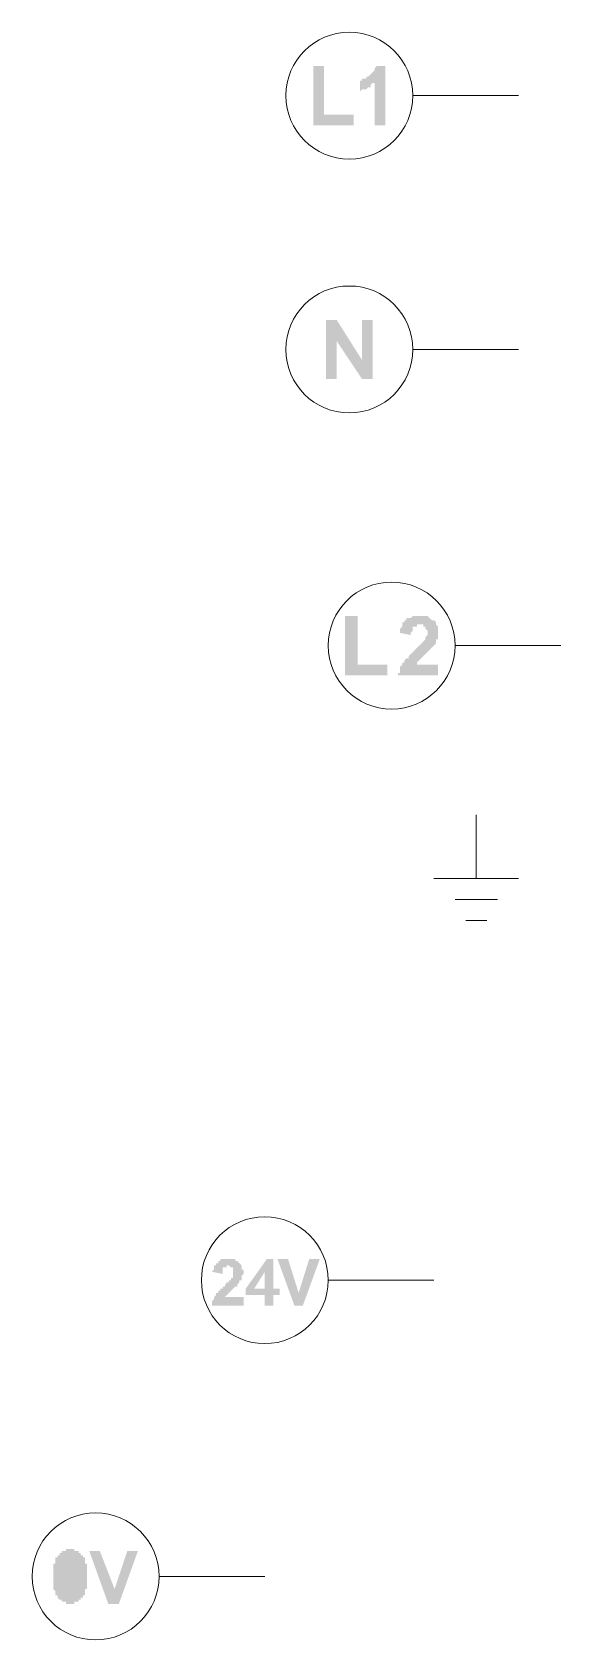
# Model space of a CAD drawing. Header units: inches. Extents: x -17170 to 24115, y 0 to 8566.
# Drawn here: x -17170 to -16588, y 6556 to 8328 of the extents above; entities that cross this region are included whole.
import ezdxf

# ---------------------------------------------------------------- set-up
doc = ezdxf.new("R2010")
doc.units = ezdxf.units.IN
doc.header["$MEASUREMENT"] = 0

# ---------------------------------------------------------------- blocks, each defined once
blk = doc.blocks.new('20201215-03432-1')
at = {"lineweight": 53}
for points in [[(28, -26), (28, -49), (42, -49), (42, -54), (23, -54), (23, -26)], [(45, -33), (46, -33), (46, -32), (47, -32), (47, -32), (48, -32), (48, -31), (49, -31), (50, -30), (50, -30), (51, -29), (51, -29), (52, -28), (52, -28), (52, -27), (53, -26), (53, -26), (57, -26), (57, -54), (52, -54), (52, -34), (51, -34), (50, -35), (50, -36), (49, -36), (48, -37), (47, -37), (46, -37), (45, -38)]]:
    blk.add_hatch(color=7, dxfattribs=at).paths.add_polyline_path(points)
at = {"color": 7, "linetype": 'Continuous', "lineweight": 9}
blk.add_line((70, -40), (120, -40), dxfattribs=at)
blk.add_circle((40, -40), 30, dxfattribs=at)
blk = doc.blocks.new('20201215-03432-2')
at = {"lineweight": 53}
for points in [[(24, -26), (24, -49), (38, -49), (38, -54), (18, -54), (18, -26)], [(51, -49), (62, -49), (62, -54), (43, -54), (43, -53), (44, -53), (44, -52), (44, -51), (44, -51), (44, -50), (45, -49), (45, -49), (45, -48), (46, -48), (46, -47), (46, -47), (47, -46), (48, -46), (48, -45), (49, -44), (49, -44), (50, -43), (51, -42), (53, -40), (53, -40), (54, -39), (55, -38), (55, -38), (56, -37), (56, -37), (56, -37), (56, -36), (56, -36), (56, -36), (57, -35), (57, -35), (57, -34), (57, -34), (57, -33), (57, -33), (57, -33), (56, -32), (56, -32), (56, -32), (56, -31), (56, -31), (56, -31), (55, -31), (55, -31), (55, -30), (54, -30), (54, -30), (54, -30), (53, -30), (53, -30), (52, -30), (52, -30), (52, -31), (51, -31), (51, -31), (51, -31), (50, -31), (50, -32), (50, -32), (50, -32), (50, -33), (50, -33), (49, -34), (49, -34), (49, -35), (44, -34), (44, -34), (44, -33), (44, -32), (44, -32), (45, -31), (45, -31), (45, -30), (45, -30), (45, -29), (46, -29), (46, -29), (46, -28), (47, -28), (47, -28), (47, -27), (48, -27), (48, -27), (49, -27), (50, -26), (51, -26), (51, -26), (52, -26), (53, -26), (54, -26), (55, -26), (55, -26), (56, -26), (56, -26), (57, -26), (58, -27), (58, -27), (59, -28), (60, -28), (60, -28), (61, -29), (61, -29), (61, -30), (61, -30), (62, -31), (62, -31), (62, -32), (62, -32), (62, -33), (62, -34), (62, -34), (62, -35), (62, -35), (62, -35), (62, -36), (62, -36), (62, -37), (61, -37), (61, -38), (61, -39), (61, -39), (60, -40), (60, -40), (59, -41), (59, -41), (58, -42), (57, -43), (56, -44), (54, -46), (53, -47), (53, -47), (52, -48), (52, -48), (52, -49)]]:
    blk.add_hatch(color=7, dxfattribs=at).paths.add_polyline_path(points)
at = {"color": 7, "linetype": 'Continuous', "lineweight": 9}
blk.add_line((70, -40), (120, -40), dxfattribs=at)
blk.add_circle((40, -40), 30, dxfattribs=at)
blk = doc.blocks.new('20201215-03432-3')
at = {"lineweight": 53}
blk.add_hatch(color=7, dxfattribs=at).paths.add_polyline_path([(29, -26), (34, -26), (46, -45), (46, -26), (51, -26), (51, -54), (46, -54), (34, -36), (34, -54), (29, -54)])
at = {"color": 7, "linetype": 'Continuous', "lineweight": 9}
blk.add_line((70, -40), (120, -40), dxfattribs=at)
blk.add_circle((40, -40), 30, dxfattribs=at)
blk = doc.blocks.new('20201215-03432-4')
at = {"color": 7, "linetype": 'Continuous', "lineweight": 9}
for p, q in [((20, 0), (20, -30)), ((0, -30), (40, -30)), ((10, -40), (30, -40)), ((15, -50), (25, -50))]:
    blk.add_line(p, q, dxfattribs=at)
blk = doc.blocks.new('20201215-03432-5')
at = {"lineweight": 53}
for points in [[(21, -48), (30, -48), (30, -52), (15, -52), (15, -51), (15, -51), (15, -50), (15, -50), (16, -49), (16, -49), (16, -48), (16, -48), (17, -47), (17, -47), (17, -47), (17, -46), (18, -46), (18, -45), (19, -45), (19, -44), (20, -44), (20, -43), (21, -43), (22, -41), (23, -41), (23, -40), (24, -40), (24, -39), (24, -39), (25, -39), (25, -38), (25, -38), (25, -38), (25, -38), (25, -37), (25, -37), (25, -37), (25, -36), (25, -36), (25, -35), (25, -35), (25, -35), (25, -35), (25, -35), (25, -34), (25, -34), (24, -34), (24, -34), (24, -34), (24, -34), (24, -34), (23, -33), (23, -33), (23, -33), (22, -33), (22, -33), (22, -34), (21, -34), (21, -34), (21, -34), (21, -34), (21, -34), (20, -34), (20, -35), (20, -35), (20, -35), (20, -36), (20, -36), (20, -36), (20, -37), (15, -36), (15, -36), (16, -35), (16, -35), (16, -34), (16, -34), (16, -34), (16, -33), (16, -33), (17, -33), (17, -33), (17, -32), (17, -32), (18, -32), (18, -31), (18, -31), (18, -31), (19, -31), (19, -30), (20, -30), (21, -30), (21, -30), (22, -30), (23, -30), (24, -30), (24, -30), (24, -30), (25, -30), (25, -30), (26, -30), (26, -31), (27, -31), (27, -31), (28, -32), (28, -32), (28, -32), (29, -33), (29, -33), (29, -33), (29, -34), (29, -34), (29, -35), (30, -35), (30, -36), (30, -36), (30, -36), (30, -37), (30, -37), (30, -37), (29, -38), (29, -38), (29, -38), (29, -39), (29, -39), (29, -40), (28, -40), (28, -41), (28, -41), (27, -42), (27, -42), (27, -43), (26, -43), (25, -44), (23, -46), (23, -46), (22, -47), (22, -47), (22, -47), (21, -48)], [(40, -44), (44, -44), (44, -30), (41, -30), (31, -44), (35, -44), (40, -36)], [(46, -30), (51, -30), (56, -46), (61, -30), (66, -30), (58, -52), (54, -52)], [(31, -44), (31, -47), (40, -47), (40, -52), (44, -52), (44, -47), (47, -47), (47, -44)]]:
    blk.add_hatch(color=7, dxfattribs=at).paths.add_polyline_path(points)
at = {"color": 7, "linetype": 'Continuous', "lineweight": 9}
blk.add_line((70, -40), (120, -40), dxfattribs=at)
blk.add_circle((40, -40), 30, dxfattribs=at)
blk = doc.blocks.new('20201215-03432-6')
at = {"lineweight": 53}
for points in [[(28, -27), (28, -27), (28, -27), (28, -27), (28, -27), (28, -27), (29, -27), (29, -27), (29, -27), (29, -27), (30, -27), (30, -28), (30, -28), (31, -28), (31, -28), (32, -28), (32, -28), (32, -28), (32, -28), (32, -28), (32, -28), (32, -28), (32, -29), (33, -29), (33, -29), (33, -29), (33, -29), (33, -29), (33, -29), (33, -29), (33, -29), (33, -29), (33, -29), (33, -30), (33, -30), (33, -30), (34, -30), (34, -30), (34, -30), (34, -30), (34, -30), (34, -30), (34, -30), (34, -30), (34, -30), (34, -30), (34, -30), (34, -30), (34, -30), (34, -30), (34, -31), (34, -31), (34, -31), (34, -31), (34, -31), (34, -31), (34, -31), (34, -31), (34, -31), (34, -31), (34, -31), (34, -31), (34, -31), (35, -31), (35, -31), (35, -31), (35, -31), (35, -32), (35, -32), (35, -32), (35, -32), (35, -32), (35, -32), (35, -32), (35, -32), (35, -32), (35, -32), (35, -32), (35, -32), (35, -32), (35, -32), (35, -32), (35, -32), (35, -32), (35, -32), (35, -33), (35, -33), (35, -33), (35, -33), (35, -33), (35, -33), (35, -33), (35, -33), (35, -33), (35, -33), (35, -33), (35, -33), (35, -33), (35, -33), (35, -33), (35, -33), (35, -34), (35, -34), (35, -34), (35, -34), (35, -34), (35, -34), (35, -34), (35, -34), (35, -34), (36, -34), (36, -34), (36, -34), (36, -34), (36, -34), (36, -34), (36, -35), (36, -35), (36, -35), (36, -35), (36, -35), (36, -35), (36, -35), (36, -35), (36, -35), (36, -35), (36, -35), (36, -35), (36, -35), (36, -35), (36, -36), (36, -36), (36, -36), (36, -36), (36, -36), (36, -36), (36, -36), (36, -36), (36, -36), (36, -36), (36, -36), (36, -36), (36, -36), (36, -36), (36, -36), (36, -37), (36, -37), (36, -37), (36, -37), (36, -37), (36, -37), (36, -37), (36, -37), (36, -37), (36, -37), (36, -37), (36, -37), (36, -37), (36, -38), (36, -38), (36, -38), (36, -38), (36, -38), (36, -38), (36, -38), (36, -38), (36, -38), (36, -38), (36, -38), (36, -38), (36, -38), (36, -38), (36, -39), (36, -39), (36, -39), (36, -39), (36, -39), (36, -39), (36, -39), (36, -39), (36, -39), (36, -40), (36, -40), (36, -40), (36, -40), (36, -40), (36, -41), (36, -41), (36, -41), (36, -41), (36, -41), (36, -41), (36, -41), (36, -41), (36, -41), (36, -41), (36, -41), (36, -42), (36, -42), (36, -42), (36, -42), (36, -42), (36, -42), (36, -42), (36, -42), (36, -42), (36, -42), (36, -42), (36, -42), (36, -42), (36, -42), (36, -43), (36, -43), (36, -43), (36, -43), (36, -43), (36, -43), (36, -43), (36, -43), (36, -43), (36, -43), (36, -43), (36, -43), (36, -43), (36, -43), (36, -44), (36, -44), (36, -44), (36, -44), (36, -44), (36, -44), (36, -44), (36, -44), (36, -44), (36, -44), (36, -44), (36, -44), (36, -44), (36, -45), (36, -45), (36, -45), (36, -45), (36, -45), (36, -45), (36, -45), (36, -45), (36, -45), (36, -45), (36, -45), (36, -45), (36, -45), (36, -45), (36, -45), (36, -46), (36, -46), (36, -46), (36, -46), (36, -46), (36, -46), (35, -46), (35, -46), (35, -46), (35, -46), (35, -46), (35, -46), (35, -46), (35, -46), (35, -47), (35, -47), (35, -47), (35, -47), (35, -47), (35, -47), (35, -47), (35, -47), (35, -47), (35, -47), (35, -47), (35, -47), (35, -47), (35, -47), (35, -48), (35, -48), (35, -48), (35, -48), (35, -48), (35, -48), (35, -48), (35, -48), (35, -48), (35, -48), (35, -48), (35, -48), (35, -48), (35, -48), (35, -48), (35, -49), (35, -49), (35, -49), (35, -49), (35, -49), (35, -49), (34, -49), (34, -49), (34, -49), (34, -49), (34, -49), (34, -49), (34, -49), (34, -49), (34, -49), (34, -49), (34, -50), (34, -50), (34, -50), (34, -50), (34, -50), (34, -50), (34, -50), (34, -50), (34, -50), (34, -50), (34, -50), (34, -50), (34, -50), (34, -50), (34, -50), (34, -50), (33, -50), (33, -50), (33, -50), (33, -51), (33, -51), (33, -51), (33, -51), (33, -51), (33, -51), (33, -51), (33, -51), (33, -51), (33, -51), (33, -51), (33, -51), (33, -51), (33, -51), (33, -51), (33, -51), (33, -51), (33, -51), (33, -51), (33, -51), (32, -51), (32, -51), (32, -51), (32, -52), (32, -52), (32, -52), (32, -52), (32, -52), (32, -52), (32, -52), (32, -52), (32, -52), (32, -52), (31, -52), (31, -52), (31, -52), (31, -52), (31, -52), (31, -52), (31, -52), (31, -52), (31, -52), (31, -52), (30, -52), (30, -52), (30, -53), (30, -53), (30, -53), (30, -53), (30, -53), (30, -53), (30, -53), (30, -53), (29, -53), (29, -53), (29, -53), (29, -53), (29, -53), (29, -53), (29, -53), (29, -53), (29, -53), (29, -53), (28, -53), (28, -53), (28, -53), (28, -53), (28, -53), (28, -53), (28, -53), (28, -53), (28, -53), (28, -53), (28, -53), (28, -53), (28, -53), (28, -53), (28, -53), (27, -53), (27, -53), (27, -53), (27, -53), (27, -53), (27, -53), (27, -53), (27, -53), (27, -53), (27, -53), (27, -53), (27, -53), (26, -53), (26, -53), (26, -53), (26, -53), (26, -52), (26, -52), (25, -52), (25, -52), (25, -52), (25, -52), (25, -52), (25, -52), (25, -52), (25, -52), (25, -52), (24, -52), (24, -52), (24, -52), (24, -52), (24, -52), (24, -52), (24, -52), (24, -52), (24, -51), (23, -51), (23, -51), (23, -51), (23, -51), (23, -51), (23, -51), (23, -51), (23, -51), (23, -51), (23, -51), (23, -51), (23, -51), (22, -50), (22, -50), (22, -50), (22, -50), (22, -50), (22, -50), (22, -50), (22, -50), (22, -50), (22, -50), (22, -50), (22, -50), (22, -49), (22, -49), (22, -49), (22, -49), (21, -49), (21, -49), (21, -49), (21, -49), (21, -49), (21, -49), (21, -48), (21, -48), (21, -48), (21, -48), (21, -48), (21, -48), (21, -48), (21, -48), (21, -48), (21, -47), (21, -47), (21, -47), (21, -47), (21, -47), (21, -47), (21, -47), (21, -47), (20, -46), (20, -46), (20, -46), (20, -46), (20, -46), (20, -46), (20, -46), (20, -46), (20, -46), (20, -45), (20, -45), (20, -45), (20, -45), (20, -45), (20, -45), (20, -44), (20, -44), (20, -44), (20, -44), (20, -44), (20, -44), (20, -44), (20, -43), (20, -43), (20, -43), (20, -43), (20, -43), (20, -43), (20, -43), (20, -43), (20, -43), (20, -42), (20, -42), (20, -42), (20, -42), (20, -42), (20, -42), (20, -42), (20, -42), (20, -41), (20, -41), (20, -41), (20, -41), (20, -41), (20, -41), (20, -40), (20, -40), (20, -40), (20, -40), (20, -40), (20, -39), (20, -39), (20, -39), (20, -39), (20, -38), (20, -38), (20, -38), (20, -38), (20, -38), (20, -38), (20, -38), (20, -37), (20, -37), (20, -37), (20, -37), (20, -36), (20, -36), (20, -36), (20, -36), (20, -36), (20, -35), (20, -35), (20, -35), (20, -35), (20, -35), (20, -34), (20, -34), (20, -34), (21, -34), (21, -33), (21, -33), (21, -33), (21, -33), (21, -32), (21, -32), (21, -32), (21, -32), (21, -32), (21, -31), (21, -31), (22, -31), (22, -31), (22, -31), (22, -30), (22, -30), (23, -30), (23, -29), (23, -29), (23, -29), (23, -29), (23, -29), (24, -29), (24, -28), (24, -28), (24, -28), (25, -28), (25, -28), (25, -28), (26, -28), (26, -27), (27, -27), (27, -27), (28, -27), (28, -27), (28, -31), (28, -31), (28, -31), (29, -31), (29, -31), (29, -31), (29, -32), (29, -32), (29, -32), (30, -32), (30, -32), (30, -32), (30, -33), (30, -33), (30, -33), (30, -33), (30, -33), (30, -33), (30, -34), (31, -34), (31, -34), (31, -34), (31, -34), (31, -34), (31, -34), (31, -35), (31, -35), (31, -35), (31, -35), (31, -35), (31, -35), (31, -35), (31, -36), (31, -36), (31, -36), (31, -36), (31, -36), (31, -36), (31, -36), (31, -36), (31, -37), (31, -37), (31, -37), (31, -37), (31, -37), (31, -37), (31, -37), (31, -37), (31, -37), (31, -37), (31, -37), (31, -37), (31, -38), (31, -38), (31, -38), (31, -38), (31, -38), (31, -38), (31, -38), (31, -38), (31, -39), (31, -39), (31, -39), (31, -39), (31, -39), (31, -39), (31, -40), (31, -40), (31, -40), (31, -40), (31, -40), (31, -41), (31, -41), (31, -41), (31, -41), (31, -41), (31, -41), (31, -41), (31, -41), (31, -42), (31, -42), (31, -42), (31, -42), (31, -42), (31, -42), (31, -42), (31, -42), (31, -43), (31, -43), (31, -43), (31, -43), (31, -43), (31, -43), (31, -43), (31, -43), (31, -43), (31, -44), (31, -44), (31, -44), (31, -44), (31, -44), (31, -44), (31, -44), (31, -45), (31, -45), (31, -45), (31, -45), (31, -45), (31, -45), (31, -45), (31, -46), (31, -46), (31, -46), (31, -46), (31, -46), (30, -47), (30, -47), (30, -47), (30, -47), (30, -47), (30, -47), (30, -48), (30, -48), (30, -48), (30, -48), (30, -48), (30, -48), (29, -48), (29, -49), (29, -49), (29, -49), (29, -49), (28, -49), (28, -49), (28, -49), (28, -49), (28, -49), (27, -49), (27, -49), (27, -49), (27, -49), (27, -48), (26, -48), (26, -48), (26, -48), (26, -48), (26, -47), (26, -47), (26, -47), (26, -47), (25, -47), (25, -47), (25, -46), (25, -46), (25, -46), (25, -46), (25, -46), (25, -45), (25, -45), (25, -45), (25, -45), (25, -45), (25, -45), (25, -45), (25, -45), (25, -44), (25, -44), (25, -44), (25, -44), (25, -43), (25, -43), (25, -43), (25, -43), (25, -43), (25, -43), (25, -42), (25, -42), (25, -42), (25, -42), (25, -42), (25, -41), (25, -41), (25, -41), (25, -41), (25, -41), (25, -41), (25, -40), (25, -40), (25, -40), (25, -39), (25, -39), (25, -39), (25, -39), (25, -39), (25, -38), (25, -38), (25, -38), (25, -38), (25, -38), (25, -37), (25, -37), (25, -37), (25, -37), (25, -37), (25, -37), (25, -36), (25, -36), (25, -36), (25, -36), (25, -36), (25, -36), (25, -36), (25, -35), (25, -35), (25, -35), (25, -35), (25, -35), (25, -35), (25, -35), (25, -34), (25, -34), (25, -34), (25, -34), (25, -34), (25, -33), (26, -33), (26, -33), (26, -33), (26, -33), (26, -33), (26, -32), (26, -32), (26, -32), (26, -32), (26, -32), (27, -32), (27, -32), (27, -31), (27, -31), (27, -31), (28, -31), (28, -31), (28, -31)], [(37, -28), (42, -28), (49, -46), (55, -28), (60, -28), (51, -53), (46, -53)]]:
    blk.add_hatch(color=7, dxfattribs=at).paths.add_polyline_path(points)
at = {"color": 7, "linetype": 'Continuous', "lineweight": 9}
blk.add_line((70, -40), (120, -40), dxfattribs=at)
blk.add_circle((40, -40), 30, dxfattribs=at)

msp = doc.modelspace()

# ---------------------------------------------------------------- block references
at = {"xscale": 2.331021094786788, "yscale": 2.331021094786788, "zscale": 2.331021094786788}
for name, p in [('20201215-03432-1', (-16914.1, 8350.9)), ('20201215-03432-3', (-16914.1, 8071.2)), ('20201215-03432-2', (-16867.5, 7744.9)), ('20201215-03432-4', (-16727.6, 7465.1)), ('20201215-03432-5', (-17007.3, 7045.6)), ('20201215-03432-6', (-17193.8, 6719.2))]:
    msp.add_blockref(name, p, dxfattribs=at)

doc.saveas('drawing.dxf')
